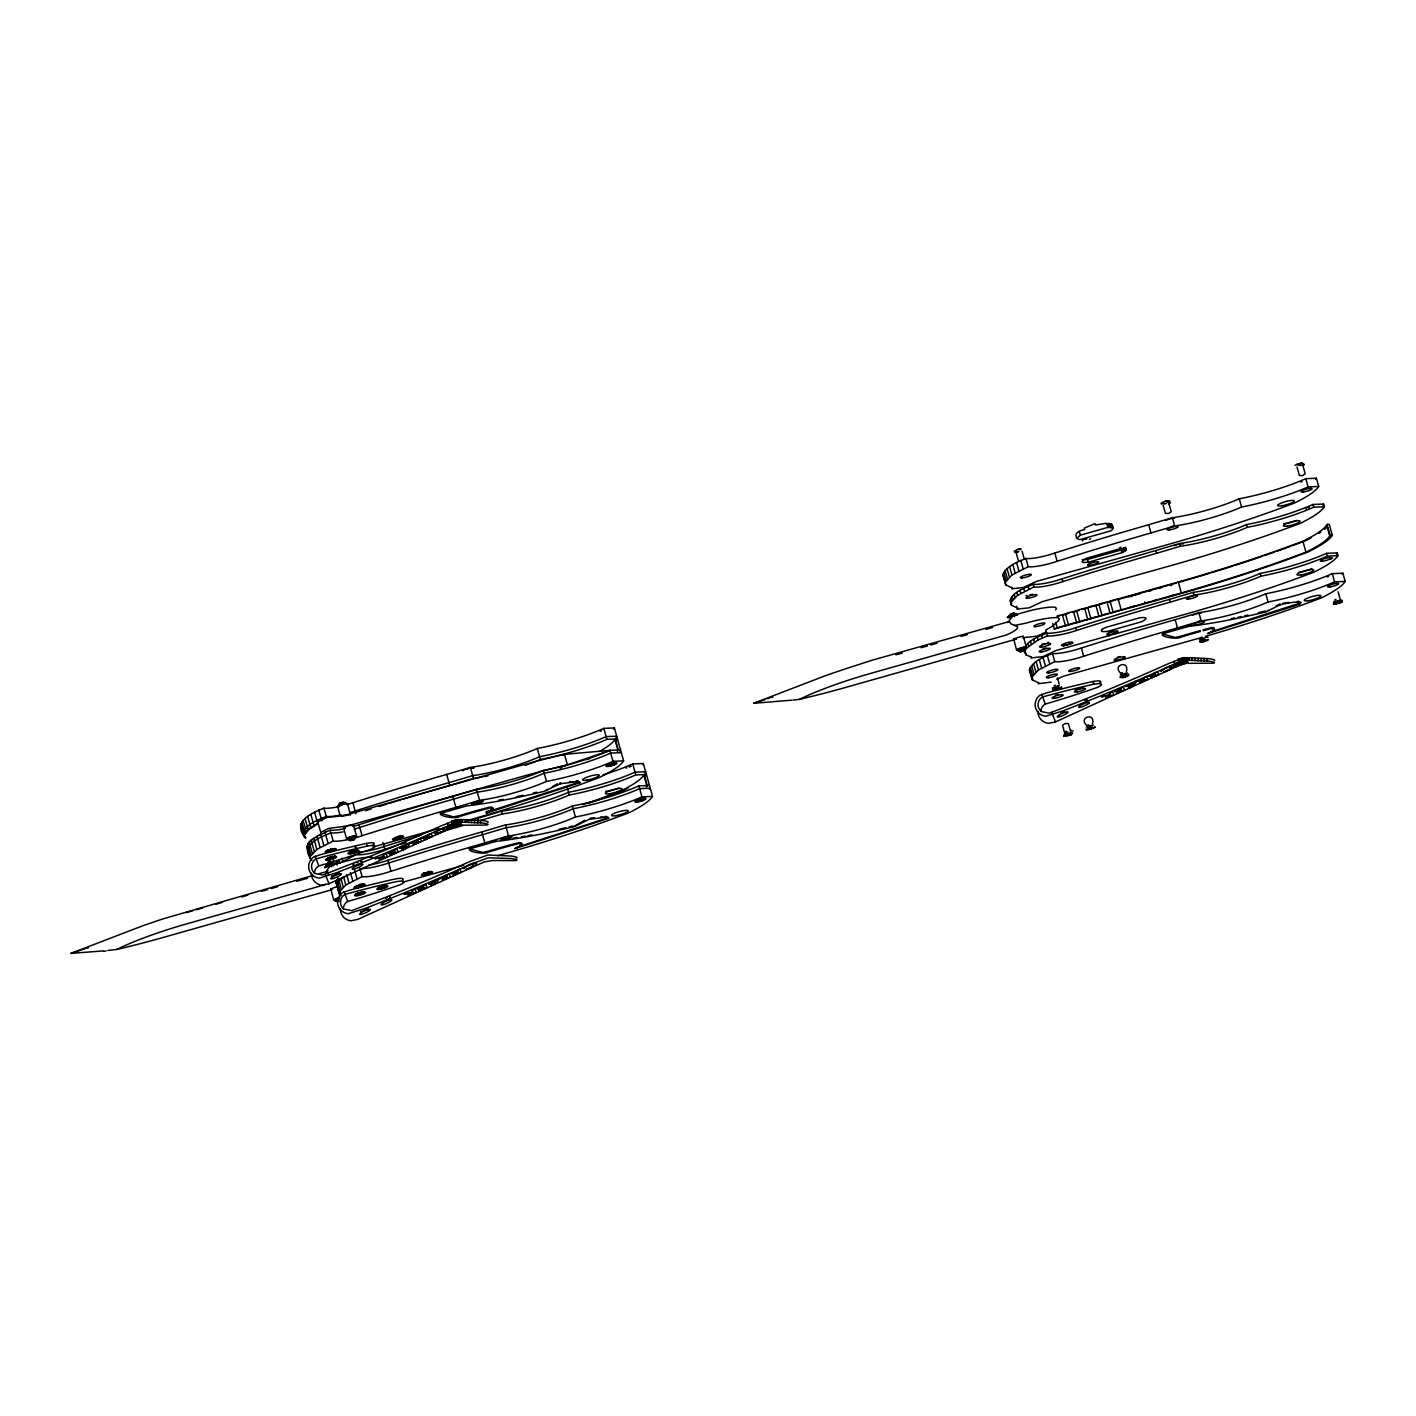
<?xml version="1.0" encoding="UTF-8"?>
<svg xmlns="http://www.w3.org/2000/svg" width="1416" height="1416" viewBox="0 0 1416 1416"><rect width="100%" height="100%" fill="white"/><g stroke="black" fill="none" stroke-linecap="round" stroke-linejoin="round"><path stroke-width="1.5" d="M341.15 814.873A24.214 4.513 -15.6 0 1 326.264 816.395C318.016 820.023 306.051 823.829 303.236 833.316L305.714 838.378C291.147 821.581 311.272 813.244 323.963 808.147A24.214 4.513 -15.6 0 0 338.849 806.642M303.998 836.06L301.024 823.67M311.839 860.326C306.015 853.706 304.67 842.042 314.264 838.148M310.122 858.025L307.166 845.618M338.477 887.655L340.778 895.885L335.999 882.504L338.176 877.867M339.061 893.585L336.088 881.177M1003.024 573.958L1005.767 584.861L1011.148 587.445A8.266 1.54 -15.6 0 1 1011.661 588.773L1023.556 587.463L1036.654 581.339L1167.917 544.54A321.361 59.897 -15.6 0 0 1274.506 510.45L1294.277 503.158A97.863 18.249 -15.6 0 0 1303.18 498.538L1305.764 497.051A97.863 18.249 -15.6 0 0 1318.703 486.485L1316.402 478.236L1305.8 478.661A66.216 12.337 -15.6 0 1 1239.283 498.768A57.914 10.797 -15.6 0 1 1172.395 517.707L1148.677 524.716A655.785 122.236 -15.6 0 0 1054.849 553.054A24.214 4.513 -15.6 0 1 1025.963 558.435C1017.697 562.063 1005.732 565.887 1002.917 575.374L1004.634 577.675M1011.431 605.163C1006.705 593.18 1025.29 588.189 1033.167 584.242A24.214 4.513 -15.6 0 0 1062.053 578.843A655.785 122.236 -15.6 0 1 1155.881 550.505L1179.581 543.514A57.914 10.797 -15.6 0 0 1246.487 524.575A66.216 12.337 -15.6 0 0 1313.004 504.45L1323.606 504.043L1324.367 506.786A97.863 18.249 -15.6 0 1 1311.428 517.371L1308.844 518.858A97.863 18.249 -15.6 0 1 1299.941 523.477L1280.17 530.77A321.361 59.897 -15.6 0 1 1173.581 564.86L1042.318 601.658L1029.237 607.783L1017.325 609.075A8.266 1.54 -15.6 0 0 1016.812 607.747L1011.431 605.163L1010.227 599.747M1023.768 650.033C1026.582 640.545 1038.547 636.722 1046.796 633.094A24.214 4.513 -15.6 0 0 1075.682 627.713A655.785 122.236 -15.6 0 1 1169.51 599.375L1193.228 592.366A57.914 10.797 -15.6 0 0 1260.134 573.427A66.216 12.337 -15.6 0 0 1326.633 553.302L1337.235 552.895L1337.996 555.638A97.863 18.249 -15.6 0 1 1325.075 566.223L1322.491 567.71A97.863 18.249 -15.6 0 1 1313.57 572.33L1293.799 579.622A321.361 59.897 -15.6 0 1 1187.227 613.712L1055.947 650.51L1043.043 656.582L1030.972 657.944A8.266 1.54 -15.6 0 0 1030.441 656.617L1026.246 655.077L1023.768 649.926L1024.299 651.271M1024.529 652.776L1023.857 648.616M1205.441 636.35A321.361 59.897 -15.6 0 0 1301.003 605.428L1320.774 598.136A97.863 18.249 -15.6 0 0 1329.695 593.516L1332.279 592.012A97.863 18.249 -15.6 0 0 1345.2 581.445L1342.899 573.215L1332.297 573.622A66.216 12.337 -15.6 0 1 1265.798 593.746A57.914 10.797 -15.6 0 1 1198.892 612.668L1175.174 619.677A655.785 122.236 -15.6 0 0 1081.364 648.015A24.214 4.513 -15.6 0 1 1052.46 653.413C1044.212 657.042 1032.246 660.847 1029.432 670.334L1032.866 678.83M1029.521 668.918L1032.264 679.822L1037.645 682.406A8.266 1.54 -15.6 0 1 1038.176 683.733L1051.132 682.105M372.868 845.122A12.956 2.407 -15.6 0 0 366.549 843.37L364.195 843.883A202.7 37.79 -15.6 0 0 320.14 854.786L313.467 857.105A11.93 11.717 -21.6 0 0 319.343 878.15L336.636 872.699A421.614 78.924 -24.2 0 0 442.305 828.431L454.147 823.209L462.165 822.094L462.43 819.669L482.095 820.537A5.646 0.938 6.3 0 1 487.936 822.413M462.165 822.094L465.28 822.271L465.545 819.829M465.28 822.271L468.377 822.413L468.643 819.988M468.377 822.413L471.44 822.554L471.723 820.112M471.44 822.554L474.484 822.678L474.749 820.236M474.484 822.678L477.493 822.785L477.758 820.342M477.493 822.785L480.484 822.873L480.75 820.448M1099.365 683.238A12.956 2.407 -15.6 0 0 1093.063 681.485L1090.709 681.999A202.7 37.79 -15.6 0 0 1046.636 692.902L1039.963 695.221A11.93 11.717 -21.6 0 0 1045.84 716.266L1063.133 710.814A421.614 78.924 -24.2 0 0 1168.802 666.547L1180.643 661.343L1188.679 660.21L1188.944 657.785L1208.591 658.652A5.646 0.938 6.3 0 1 1214.432 660.529M1188.679 660.21L1191.794 660.387L1192.06 657.944M1191.794 660.387L1194.874 660.529L1195.139 658.104M1194.874 660.529L1197.954 660.67L1198.219 658.245M1197.954 660.67L1200.98 660.794L1201.264 658.369M1200.98 660.794L1204.007 660.9L1204.273 658.475M1204.007 660.9L1206.981 660.989L1207.246 658.564M339.114 805.014L341.203 803.81M326.264 866.114L326.388 866.397A5.151 0.956 -15.6 0 1 331.751 864.804M346.619 838.909L343.557 827.935L348.124 825.634L353.469 825.103L356.549 836.077M333.734 900.187L330.742 888.929L337.769 886.31M350.46 814.837L347.469 803.58M353.469 825.103L352.301 826.148M1014.245 613.73L1010.192 614.332M1016.493 615.199L1012.157 615.411L1009.13 617.5M1016.6 650.033L1013.591 638.775L1023.166 636.05L1026.706 648.032L1024.618 651.36M480.484 822.873L481.829 822.962A5.646 0.938 6.3 0 1 487.511 824.13A5.646 0.938 6.3 0 1 486.13 825.068L459.404 825.227L458.218 822.236L458.961 819.616L460.43 825.068M1206.981 660.989L1208.326 661.077A5.646 0.938 6.3 0 1 1214.008 662.245A5.646 0.938 6.3 0 1 1212.627 663.184L1185.9 663.343L1184.732 660.352L1185.457 657.732L1186.927 663.184M328.742 874.433L325.963 871.796L330.176 865.583L340.513 862.663A34.179 6.372 -15.6 0 1 369.134 857.193L372.496 857.37M793.084 700.035L799.597 699.309A97.81 18.231 -15.6 0 1 823.652 688.919A116.112 21.647 -15.6 0 1 868.079 674.14L1005.944 635.094A29.01 5.398 -15.6 0 0 1016.812 626.332L1010.918 623.872L1009.112 620.792L1013.024 615.447L1023.379 612.509A34.179 6.372 -15.6 0 1 1052 607.039L1055.345 607.234L1056.389 608.384L1055.663 609.942M304.086 834.644L308.157 829.457L317.626 823.192L314.547 812.218M304.741 834.697L308.759 829.581L318.352 823.493L317.715 821.864L327.061 817.439L338.778 816.182A48.356 9.009 -15.6 0 0 348.672 814.253L518.044 766.304A197.231 36.763 -15.6 0 1 564.471 754.303L610.402 750.338L567.409 764.852A197.231 36.763 -15.6 0 0 520.982 776.853L351.611 824.785A48.356 9.009 -15.6 0 1 341.716 826.732L328.742 828.36L320.653 832.413L321.29 834.042L319.184 835.015M307.679 845.228L309.75 841.971M310.228 856.609L316.865 849.423L333.167 841.086A24.214 4.513 -15.6 0 0 350.832 838.945L352.637 838.467M339.15 892.168L345.805 884.982L362.107 876.646A24.214 4.513 -15.6 0 0 390.993 871.265A655.785 122.236 -15.6 0 1 484.821 842.927L508.521 835.918A57.914 10.797 -15.6 0 0 575.427 816.979A66.216 12.337 -15.6 0 0 641.944 796.854L652.528 796.447L643.342 763.507L632.74 763.932A66.216 12.337 -15.6 0 1 603.039 774.871M1005.325 582.188L1011.962 575.002L1028.264 566.683A24.214 4.513 -15.6 0 0 1057.15 561.285A655.785 122.236 -15.6 0 1 1150.978 532.947L1174.678 525.938A57.914 10.797 -15.6 0 0 1241.584 506.999A66.216 12.337 -15.6 0 0 1308.101 486.892L1318.703 486.485M1010.989 602.49L1017.626 595.322L1033.928 586.985A24.214 4.513 -15.6 0 0 1062.814 581.604A655.785 122.236 -15.6 0 1 1156.642 553.267L1180.36 546.257A57.914 10.797 -15.6 0 0 1247.266 527.318A66.216 12.337 -15.6 0 0 1313.765 507.194L1324.367 506.786M1031.822 677.149L1038.477 669.98L1054.761 661.644A24.214 4.513 -15.6 0 0 1083.665 656.245A655.785 122.236 -15.6 0 1 1177.475 627.908L1201.193 620.916A57.914 10.797 -15.6 0 0 1268.099 601.977A66.216 12.337 -15.6 0 0 1334.598 581.852L1345.2 581.445M459.262 822.13L460.572 819.581L462.43 819.669M1185.758 660.245L1187.068 657.697L1188.944 657.785M1106.958 523.938C1112.587 521.212 1115.737 530.292 1109.454 531.248L1081.93 539.036C1076.319 541.762 1073.151 532.682 1079.435 531.726M1171.315 585.799L1172.005 584.613M1126.304 550.045L1125.702 548.505L1120.286 548.647L1086.798 558.134A14.496 2.708 -15.6 0 0 1083.045 560.187L1082.019 561.727A14.496 2.708 -15.6 0 0 1088.391 562.17L1121.879 552.7L1126.304 550.045L1125.543 547.302L1121.118 549.957L1087.63 559.426A14.496 2.708 -15.6 0 1 1082.213 559.568M1052.23 688.034L1059.15 685.433M1341.855 600.065L1333.66 601.517M617.358 751.365L618.332 750.002L615.27 739.028L614.084 740.674A95.155 17.735 -15.6 0 1 602.313 749.825L599.906 751.223M646.298 786.924L647.271 785.561L644.192 774.587L643.023 776.234A95.155 17.735 -15.6 0 1 631.253 785.384L628.739 786.836A95.492 17.806 -15.6 0 1 620.031 791.349L601.198 798.305A318.901 59.437 -15.6 0 1 582.985 804.713M1327.058 524.433L1330.12 535.425L1328.951 537.071A95.155 17.735 -15.6 0 1 1317.181 546.24L1314.668 547.691A95.492 17.806 -15.6 0 1 1305.959 552.187L1287.126 559.143A318.901 59.437 -15.6 0 1 1181.333 592.968L1120.976 609.995A5.735 1.062 -15.6 0 0 1113.383 612.155L1109.825 613.163A5.735 1.062 -15.6 0 0 1102.232 615.305L1098.657 616.314A5.735 1.062 -15.6 0 0 1091.063 618.473L1087.506 619.482A5.735 1.062 -15.6 0 0 1079.895 621.624L1076.337 622.633A5.735 1.062 -15.6 0 0 1068.744 624.792L1065.186 625.784A5.735 1.062 -15.6 0 0 1057.575 627.943L1054.283 628.934L1181.563 593.393A321.361 59.897 -15.6 0 0 1288.135 559.32L1307.906 552.01A97.863 18.249 -15.6 0 0 1316.809 547.408L1319.411 545.903A97.863 18.249 -15.6 0 0 1332.332 535.337L1329.27 524.362L1327.058 524.433L1325.889 526.097A95.155 17.735 -15.6 0 1 1314.119 535.248L1311.605 536.699A95.492 17.806 -15.6 0 1 1302.897 541.213L1284.047 548.169A318.901 59.437 -15.6 0 1 1178.271 581.994L1117.914 599.021A5.735 1.062 -15.6 0 0 1110.321 601.163L1106.763 602.172A5.735 1.062 -15.6 0 0 1099.152 604.331L1095.595 605.34A5.735 1.062 -15.6 0 0 1088.001 607.482L1084.444 608.491A5.735 1.062 -15.6 0 0 1076.833 610.65L1073.275 611.659A5.735 1.062 -15.6 0 0 1065.682 613.801L1062.106 614.81A5.735 1.062 -15.6 0 0 1057.168 615.925M398.392 845.033A655.785 122.236 -15.6 0 0 384.869 849.299A24.214 4.513 -15.6 0 1 355.965 854.698L339.681 863.034L338.92 860.273L332.99 865.884L331.84 861.76M345.805 884.982L343.504 876.752L337.592 882.345L337.309 886.593M1111.383 526.062L1112.144 524.628M1026.706 648.032L1038.14 639.908L1047.557 635.837A24.214 4.513 -15.6 0 0 1076.461 630.456A655.785 122.236 -15.6 0 1 1170.271 602.119L1193.989 595.109A57.914 10.797 -15.6 0 0 1260.895 576.17A66.216 12.337 -15.6 0 0 1327.394 556.045L1337.996 555.638M345.946 803.474L342.831 803.332M351.31 839.033L348.92 840.148L351.009 838.945M325.627 867.194L332.264 864.946M339.504 898.859L335.787 900.541L337.574 900.576M1019.998 649.466L1018.635 650.404L1019.75 650.546M1021.856 649.979L1019.909 651.112L1024.423 650.546M1024.511 650.74L1020.033 651.909L1023.113 650.705M486.591 813.085L491.016 810.589A12.054 2.248 -15.6 0 0 489.989 807.97A128.697 23.984 -15.6 0 0 459.474 816.536C455.12 819.775 433.314 814.943 443.013 812.642L466.979 805.863A162.398 30.267 -15.6 0 0 543.992 791.367L560.24 783.756L576.595 781.703L579.799 782.712L486.591 813.085L486.361 812.218L579.569 782.039L577.675 780.924M326.264 851.14L327.786 849.919L326.53 852.113L326.264 851.14L334.813 848.556L333.556 850.75L326.53 852.113M326.583 858.751L326.848 859.724L335.397 857.14L335.132 856.167L330.087 856.928M335.397 857.14L329.592 859.654L329.326 858.68L335.132 856.167M352.407 850.609L348.902 852.432L357.452 849.848L357.717 850.821L349.168 853.405L357.717 850.821M393.542 838.608L393.807 839.564L402.356 836.98L402.091 836.024L396.303 838.538L396.569 839.493L402.356 836.98M355.186 886.699L355.469 887.673L364.018 885.089L363.735 884.115L357.947 886.628L358.213 887.602L364.018 885.089M364.337 892.7L361.31 891.797L364.337 892.7L355.788 895.284L355.505 894.31L359.027 892.487M355.788 895.284L361.576 892.77M473.192 803.12L474.714 801.899L473.457 804.076L473.192 803.12L481.741 800.536L480.484 802.713L473.457 804.076M355.505 894.31L364.054 891.726M378.107 888.965L386.656 886.381L378.107 888.965L377.842 887.991L381.346 886.168M377.842 887.991L386.391 885.407M422.481 874.168L424.004 872.946L422.747 875.123L422.481 874.168L431.03 871.583L429.774 873.76L422.747 875.123M502.131 838.679L503.654 837.458L502.397 839.635L502.131 838.679L510.68 836.095L509.424 838.272L502.397 839.635M607.021 765.26L607.287 766.233L615.836 763.649L615.571 762.675L610.526 763.436M615.836 763.649L610.048 766.162L609.765 765.189L615.571 762.675M635.961 800.819L637.466 799.597L636.226 801.792L635.961 800.819L644.492 798.235L643.253 800.429L636.226 801.792M1052.761 689.273L1053.026 690.229L1061.575 687.645L1061.31 686.689M1053.026 690.229L1061.575 687.645M1120.322 677.68L1128.853 675.096L1127.348 676.317L1123.065 677.609L1120.038 676.724L1128.587 674.14M1063.805 735.293L1065.328 734.072L1064.071 736.267L1063.805 735.293L1072.355 732.709L1071.098 734.904L1064.071 736.267M1086.125 728.975L1086.391 729.948L1094.94 727.364L1094.674 726.39M1199.954 642.191L1208.503 639.607L1202.715 642.121L1199.688 641.236L1206.715 639.873L1206.998 640.829M1086.391 729.948L1094.94 727.364M1333.518 603.375L1342.067 600.791L1342.333 601.765L1333.784 604.349L1333.518 603.375L1337.023 601.552M1333.784 604.349L1342.333 601.765M317.379 836.077L311.219 840.431L314.299 851.405M390.32 898.151L389.471 898.771A5.912 1.115 -24.2 0 1 388.356 899.443M1080.249 705.646L1079.399 706.265A5.753 1.08 -24.2 0 0 1080.213 707.345L1081.311 707.062A5.912 1.115 -24.2 0 0 1087.807 704.071L1088.656 703.469M1199.352 639.713L1206.096 637.395M579.392 782.181L579.622 783.066L579.551 781.844M1078.036 610.845L1079.576 610.101M1063.682 645.714L1072.992 643.076M1082.709 540.027L1082.337 541.036M1090.709 538.7L1089.364 539.443M469.457 848.308L471.298 847.458M1014.476 552.134L1016.44 549.815L1020.777 548.665L1021.042 549.638L1018.617 549.249M1161.297 504.149L1163.279 501.848L1167.598 500.698L1169.952 501.866L1165.439 501.264M1167.439 502.238L1169.687 500.892M1294.95 465.28L1301.534 462.784L1303.888 463.952M344.973 828.59A24.214 4.513 -15.6 0 1 330.105 830.112L316.972 836.36L320.034 847.334M343.504 802.199L339.557 802.872L341.84 802.837M349.416 838.608L348.849 839.387L350.478 839.316M354.248 838.13C356.46 835.511 343.168 840.272 350.088 839.582M327.415 864.68L326.512 865.884M1014.405 614.137L1015.148 613.482L1011.732 613.801M1014.653 615.022L1015.396 614.349L1014.298 614.225M1119.49 547.921L1121.1 547.213M402.587 880.097A12.956 2.407 -15.6 0 0 395.489 878.929L393.135 879.442A202.7 37.79 -15.6 0 0 349.062 890.345L342.406 892.664A11.93 11.717 -21.6 0 0 348.283 913.709L365.558 908.258A421.614 78.924 -24.2 0 0 471.245 863.99L488.272 857.83L510.769 858.521A5.646 0.938 6.3 0 1 516.451 859.689A5.646 0.938 6.3 0 1 515.07 860.627L492.927 860.521L484.219 861.901L357.983 919.32L351.079 920.789A11.93 11.717 -21.6 0 1 340.389 908.86M311.449 873.3A11.93 11.717 -21.6 0 0 322.14 885.23L329.043 883.761L451.421 827.829L459.404 825.227M1037.946 711.416A11.93 11.717 -21.6 0 0 1048.637 723.346L1055.54 721.894L1177.917 665.945L1185.9 663.343M314.352 873.23A9.098 8.938 -21.6 0 1 318.334 866.15L318.759 865.937A202.7 37.79 -15.6 0 0 371.204 849.175A12.956 2.407 -15.6 0 0 367.328 846.113L364.974 846.626A202.7 37.79 -15.6 0 0 315.963 858.875L315.538 859.07A9.098 8.938 -21.6 0 0 314.901 873.477L322.883 875.088L335.468 870.132A421.614 78.924 -24.2 0 0 441.137 825.864L457.067 819.669L460.572 819.581L461.457 824.891M1040.848 711.345A9.098 8.938 -21.6 0 1 1044.831 704.265L1045.274 704.071A202.7 37.79 -15.6 0 0 1097.701 687.291A12.956 2.407 -15.6 0 0 1093.825 684.229L1091.47 684.742A202.7 37.79 -15.6 0 0 1042.459 696.991L1042.034 697.185A9.098 8.938 -21.6 0 0 1041.397 711.593L1049.398 713.204L1061.965 708.248A421.614 78.924 -24.2 0 0 1167.651 663.98L1183.564 657.785L1187.068 657.697L1187.953 663.007M552.364 786.57L557.426 783.809L557.674 784.694M574.56 826.501L589.18 819.315L605.535 817.262L608.738 818.271L514.805 848.644L519.955 846.149A12.054 2.248 -15.6 0 0 518.929 843.529A128.697 23.984 -15.6 0 0 488.396 852.096C484.042 855.335 462.253 850.503 471.935 848.202L495.919 841.423A162.398 30.267 -15.6 0 0 572.931 826.926L584.666 820.289M1275.657 606.207L1280.135 603.871L1280.383 604.756L1265.585 611.907A162.398 30.267 -15.6 0 1 1188.573 626.421L1164.607 633.2C1154.819 635.554 1176.731 640.315 1181.068 637.094A128.697 23.984 -15.6 0 1 1200.449 631.483M1134.393 606.066L1129.49 607.499M1067.133 613.836L1069.54 612.898M1100.975 604.172L1081.293 609.588M1113.1 528.062L1107.914 527.354L1080.39 535.16L1076.762 538.346M1120.198 674.866L1127.348 672.795M1086.267 727.116L1087.984 726.337M328.919 866.981L331.025 865.937M1011.785 616.845L1013.874 615.801A29.01 5.398 -15.6 0 1 1014.635 616.774M1056.743 679.291L1063.15 676.299L1194.431 639.519A321.361 59.897 -15.6 0 0 1201.777 637.412M383.966 856.397L380.78 858.645L384.409 857.547L382.886 855.211L386.179 853.742L387.294 856.574L385.665 857.317L379.046 859.831L380.886 857.636L375.01 858.751L383.913 856.273M1157.368 599.517L1154.394 600.685M1110.463 694.513L1107.188 696.672L1110.905 695.663L1109.383 693.344L1112.675 691.858L1113.79 694.69L1112.162 695.433L1105.542 697.946L1107.383 695.752L1101.506 696.867L1110.409 694.389M1144.659 679.184L1141.491 681.432L1145.119 680.317L1143.579 677.999L1146.872 676.512L1148.004 679.361L1139.738 682.601L1141.579 680.423L1135.72 681.521L1144.606 679.06M406.162 846.662L403.33 848.52L406.551 847.618L405.649 845.334L402.126 847.565L406.091 846.449M1015.431 552.559L1018.352 551.408M1168.908 504.025L1170.448 502.751M435.101 882.221L432.252 884.08L433.154 884.062L435.473 883.177L434.57 880.894L431.066 882.982L435.013 882.009M1172.66 595.251L1170.058 596.26M1132.676 684.778L1129.826 686.636L1133.048 685.733L1132.145 683.45L1128.623 685.68L1132.588 684.565M516.221 858.096A5.77 0.956 6.2 0 0 516.132 857.069A5.77 0.956 6.2 0 0 510.556 856.043L487.83 855.034L470.077 861.424A421.614 78.924 -24.2 0 1 364.408 905.691L351.823 910.647L343.84 909.037A9.098 8.938 -21.6 0 1 344.477 894.629L344.902 894.434A202.7 37.79 -15.6 0 1 393.896 882.186L396.25 881.672A12.956 2.407 -15.6 0 1 400.126 884.735A202.7 37.79 -15.6 0 1 347.699 901.496L347.274 901.709A9.098 8.938 -21.6 0 0 343.274 908.789M485.989 811.917L489.175 810.448M372.992 847.034L438.96 828.537M1112.126 601.021L1115.348 599.977M343.309 803.261L345.185 802.341L340.548 803.987M341.787 816.342L350.531 814.572M337.893 900.487L337.716 901.266M1014.546 615.305L1016.299 614.101L1009.626 616.314M546.257 790.748L547.302 789.314L547.55 790.199M1267.904 610.314L1269.143 610.739M516.291 848.45L516.061 847.582L608.314 817.74M1210.786 631.908L1300.985 602.738M1202.98 629.855A128.697 23.984 -15.6 0 1 1211.335 627.66L1211.583 628.527A12.054 2.248 -15.6 0 1 1212.609 631.129L1207.476 633.642L1300.03 604.119C1302.419 599.658 1283.515 603.959 1280.383 604.756M400.639 836.024L398.569 836.803M362.301 884.115L360.213 884.894M361.646 892.115L362.62 891.726M509.229 836.095L507.158 836.874M428.623 871.973L429.579 871.583M642.085 798.624L643.059 798.235M1069.947 733.116L1070.903 732.709M441.969 812.041L440.447 814.129M1163.209 632.74L1164.607 633.2M1083.523 539.638L1085.647 538.859M103.12 950.915L70.8 953.41L141.901 926.099A234.897 43.79 -15.6 0 1 162.504 919.037L312.848 875.495M586.879 759.684L590.242 758.339M791.721 700.194L753.666 703.274L824.749 675.945A234.897 43.79 -15.6 0 1 845.37 668.901L871.796 660.316L1008.829 621.659M1101.4 603.977L1105.206 602.968M1017.467 552.063L1018.9 551.567M612.19 794.836L621.978 791.172A97.863 18.249 -15.6 0 0 628.12 788.075M349.522 838.325L355.894 837.21L353.628 838.414A24.214 4.513 -15.6 0 0 362.054 835.705A655.785 122.236 -15.6 0 1 455.881 807.368L479.599 800.359A57.914 10.797 -15.6 0 0 546.487 781.42A66.216 12.337 -15.6 0 0 613.004 761.295L623.606 760.888L614.402 727.948L603.8 728.373A66.216 12.337 -15.6 0 1 537.301 748.48A57.914 10.797 -15.6 0 1 470.395 767.419L446.677 774.428A655.785 122.236 -15.6 0 0 352.867 802.766A24.214 4.513 -15.6 0 1 347.309 804.5M352.956 837.9C360.195 835.157 347.84 836.183 347.752 838.803M351.504 840.024L354.584 839.493L350.053 840.768L355.239 838.343L352.088 838.945M327.344 864.468L330.76 862.875M1011.236 614.155L1009.378 615.429M1012.511 613.712L1013.998 612.845L1010.281 614.243M338.141 901.373L339.256 901.001M1020.741 649.201L1017.732 650.67L1020.44 650.44M331.875 848.786L330.424 849.281M1290.702 546.275L1285.073 548.328A321.361 59.897 -15.6 0 1 1276.966 551.231M1292.153 545.762L1304.844 541.036A97.863 18.249 -15.6 0 0 1310.968 537.938M607.836 796.429L610.739 795.367M1054.141 685.592L1055.203 685.202M1201.069 637.554L1202.149 637.182M1121.419 673.043L1122.499 672.671M1334.899 599.694L1335.961 599.322M1065.186 731.612L1066.248 731.24M1087.506 725.293L1088.568 724.921M332.388 848.963L330.105 849.688M478.219 801.314L479.334 800.925M355.027 850.255L352.743 850.963M1146.022 603.057L1147.916 602.402M382.869 886.186L383.966 885.814M1126.18 674.529L1123.897 675.255M1338.545 601.57L1339.66 601.198M1065.664 732.656L1067.947 731.93M1057.256 616.42L1060.071 615.677M402.852 882.203L463.651 865.3M767.596 698.796L769.49 698.159M771.331 697.557L772.853 697.044M86.624 948.313L88.482 947.693M1164.058 503.795L1165.191 503.423M761.985 700.619L753.666 703.274M763.401 700.159L764.923 699.663M82.057 949.8L70.8 953.41M83.491 949.34L84.748 948.932M329.185 861.671L327.733 862.079M440.199 813.244L453.598 816.873L459.226 815.669A128.697 23.984 -15.6 0 1 489.741 807.102A12.054 2.248 -15.6 0 1 491.989 808.925M469.139 848.803L482.537 852.432L488.148 851.228A128.697 23.984 -15.6 0 1 518.681 842.662A12.054 2.248 -15.6 0 1 519.707 845.264L519.955 846.149M1163.722 634.315L1175.192 637.412L1180.82 636.209A128.697 23.984 -15.6 0 1 1200.202 630.598M1164.979 503.83L1166.501 503.388M1085.435 539.248L1086.957 538.823M340.955 802.925L343.38 802.306M342.017 803.562L338.92 805.474M352.159 839.104L353.186 838.768M328.016 864.981L330.123 864.397M1020.44 649.112L1021.538 648.935M329.131 864.822L325.326 866.539L326.742 866.716M338.619 898.912L334.884 900.806L338.212 900.647M338.424 900.293L336.034 901.426L337.822 901.461M1124.959 674.618L1123.437 675.043M476.696 801.297L482.006 801.491M474.98 802.854L479.263 801.562M328.052 850.892L335.079 849.529M397.046 836.785L399.33 836.095L399.613 837.051M503.919 838.414L510.946 837.051M358.708 884.876L360.991 884.186L361.257 885.159M637.749 800.553L644.776 799.208M424.269 873.902L431.296 872.539M1203.211 639.413L1201.21 640.014L1201.476 640.97M1056.265 687.45L1054.283 688.052L1054.548 689.008M1121.561 675.503L1123.561 674.901M1067.31 733.47L1072.62 733.683M1089.63 727.151L1087.647 727.753L1087.913 728.727M1065.593 735.046L1069.859 733.754M402.551 799.297A655.785 122.236 -15.6 0 1 449.757 785.402L473.457 778.393A57.914 10.797 -15.6 0 0 482.307 776.959M353.451 826.466A24.214 4.513 -15.6 0 0 358.991 824.714A655.785 122.236 -15.6 0 1 452.819 796.376L476.519 789.385A57.914 10.797 -15.6 0 0 543.425 770.446A66.216 12.337 -15.6 0 0 609.942 750.321L620.544 749.914A97.863 18.249 -15.6 0 1 619.712 751.064M470.024 820.501A655.785 122.236 -15.6 0 1 477.918 818.218L501.636 811.209A57.914 10.797 -15.6 0 0 568.542 792.27A66.216 12.337 -15.6 0 0 635.041 772.163L645.643 771.755A97.863 18.249 -15.6 0 1 644.829 772.906M480.661 820.377L502.397 813.952A57.914 10.797 -15.6 0 0 569.303 795.013A66.216 12.337 -15.6 0 0 635.802 774.906L646.404 774.499A97.863 18.249 -15.6 0 1 645.59 775.649M368.638 865.141A24.214 4.513 -15.6 0 0 387.931 860.273A655.785 122.236 -15.6 0 1 481.741 831.935L505.459 824.944A57.914 10.797 -15.6 0 0 572.365 806.005A66.216 12.337 -15.6 0 0 638.864 785.88L649.466 785.473M1204.715 639.43L1202.379 640.05M1057.787 687.45L1055.433 688.07M1089.099 725.948L1093.435 725.045M1089.966 727.505L1091.152 727.169M895.939 654.865L902.24 653.077M921.126 647.731L927.427 645.944M930.719 645.023L937.109 643.218M961.022 636.439L967.323 634.651M985.996 629.377L992.51 627.536M1063.168 615.057L1066.885 614.013M1072.461 612.438L1076.178 611.376M1107.808 602.437L1111.525 601.375M1117.1 599.8L1176.377 583.02M1134.428 595.251L1139.968 593.693M1147.969 591.428L1149.845 590.897M1150.482 590.72L1151.438 590.454M1158.483 588.454L1162.164 587.41M444.766 811.209L450.748 809.51M454.748 808.377L460.749 806.678M466.484 820.749L472.82 818.961A321.361 59.897 -15.6 0 0 579.41 784.871L599.18 777.579A97.863 18.249 -15.6 0 0 608.084 772.959L610.668 771.472A97.863 18.249 -15.6 0 0 623.606 760.888M1168.359 631.182L1174.342 629.5M1178.342 628.368L1188.343 625.536A162.398 30.267 -15.6 0 0 1192.095 625.075M186.204 912.612L192.594 910.807M196.275 909.762L202.577 907.975M215.975 904.187L222.347 902.381M241.481 896.965L247.871 895.16M261.358 891.337L267.659 889.549M271.252 888.54L277.625 886.735M296.758 881.318L307.555 878.256M479.688 845.069L485.688 843.37M489.67 842.237L495.671 840.538L495.919 841.423M332.548 889.514L163.159 937.463A197.231 36.763 -15.6 0 1 116.732 949.463L107.74 950.437M497.529 855.724L501.76 854.521A321.361 59.897 -15.6 0 0 608.331 820.43L628.12 813.138A97.863 18.249 -15.6 0 0 637.023 808.518L639.607 807.031A97.863 18.249 -15.6 0 0 652.528 796.447M319.149 873.707L325.963 871.796M1299.109 465.51L1300.295 465.191M1299.64 464.324L1297.481 464.89L1297.198 463.935M466.183 769.118L468.36 768.552M631.217 766.198L629.058 766.764A5.806 1.08 -15.6 0 1 630.439 766.357M341.946 803.385L343.008 803.12M1021.467 648.776L1022.529 648.51M1021.06 650.51L1022.122 650.227M1022.299 650.953L1018.883 651.289L1024.653 649.325M351.664 839.812L354.336 838.608L353.044 838.573M360.248 864.557L361.346 864.256A5.753 1.08 -24.2 0 1 362.16 865.335L361.292 865.955A5.912 1.115 -24.2 0 1 354.814 868.928L353.717 869.229A5.753 1.08 -24.2 0 1 352.903 868.15L353.752 867.53A5.912 1.115 -24.2 0 1 360.23 864.503M352.938 866.486L354.053 866.185A5.912 1.115 -24.2 0 0 355.345 865.76M331.539 876.079L332.636 875.778M1087.081 699.628L1085.983 699.929A5.912 1.115 -24.2 0 0 1084.674 700.318M339.433 897.762L334.636 899.921L336.052 900.098M360.478 911.638L361.576 911.338M367.771 909.709L368.868 909.408A5.753 1.08 -24.2 0 1 369.682 910.488L368.833 911.107A5.912 1.115 -24.2 0 1 362.337 914.081L361.239 914.382A5.753 1.08 -24.2 0 1 360.425 913.302L361.275 912.683A5.912 1.115 -24.2 0 1 367.753 909.656M1056.92 687.397L1055.433 687.734M610.862 763.79L608.615 764.268M330.424 857.282L328.176 857.76M639.802 799.35L637.554 799.828M359.363 892.841L357.115 893.319M1300.419 465.475L1302.331 465.209M1013.98 614.048L1008.404 616.562A5.151 0.956 -15.6 0 0 1009.254 617.748M1022.37 648.723L1024.441 648.174M1020.051 650.705L1023.91 649.625M352.478 838.697L354.124 838.219M329.946 864.61L332.017 864.061M1057.363 686.105L1058.726 685.875M1128.658 596.72L1132.464 596.295M1065.398 734.302L1066.478 734.107M503.724 837.67L504.804 837.476M424.18 873.3A5.806 1.08 -15.6 0 1 432.535 872.044A5.806 1.08 -15.6 0 1 424.092 875.265A5.806 1.08 -15.6 0 1 424.18 873.3L425.154 872.964M1015.803 639.2L1013.537 639.058M1024.193 647.289L1017.502 649.785L1018.918 649.962M1023.148 648.563L1024.405 648.44M340.814 803.031L338.866 804.146L340.672 804.182M343.628 803.173L345.433 803.226L339.167 806.359M330.601 863.778L325.981 865.406L327.769 865.459M1282.949 603.181L1289.073 602.437M569.498 781.632L575.87 781.756M594.366 817.687L590.295 818.183L590.543 819.067M600.472 816.943L608.491 817.404M103.74 951.251L106.058 951.021M1301.145 602.384L1297.215 601.428L1297.658 602.296M576.241 781.721L575.993 780.853L576.064 781.738M344.867 828.165L343.557 827.935M331.964 889.425L330.671 889.195M1330.12 535.425L1332.332 535.337M525.141 765.437A57.914 10.797 -15.6 0 0 540.363 759.454A66.216 12.337 -15.6 0 0 606.88 739.347L617.465 738.94A97.863 18.249 -15.6 0 1 616.65 740.09M621.305 752.657L610.703 753.064A66.216 12.337 -15.6 0 1 544.204 773.189A57.914 10.797 -15.6 0 1 477.298 792.128L453.58 799.12A655.785 122.236 -15.6 0 0 359.752 827.457A24.214 4.513 -15.6 0 1 354.212 829.21M607.287 766.233L610.048 766.162M644.492 798.235L641.749 798.305L642.014 799.279M393.807 839.564L396.569 839.493M326.848 859.724L329.592 859.654M431.03 871.583L428.269 871.654L428.535 872.61M355.469 887.673L358.213 887.602M1070.779 730.249L1073.186 731.063M1206.998 637.306L1208.113 637.43M1303.375 464.678L1304.384 464.837M606.154 817.262L605.924 816.377M577.356 781.703L576.985 780.818M1161.032 503.193L1163.102 503.388M1014.192 551.16L1016.281 551.373M470.519 767.968L472.608 768.18M1299.091 602.26L1298.72 601.375M1008.882 616.615L1008.404 616.562A5.151 0.956 -15.6 0 1 1015.007 614.597A5.151 0.956 -15.6 0 1 1016.971 615.358M577.604 781.721L577.25 780.835M1014.21 625.536L1026.317 623.058A34.179 6.372 -15.6 0 1 1054.938 617.588L1058.283 617.765L1059.327 618.934L1058.602 620.474L1052.743 626.014L1045.716 630.138L1046.353 631.748L1037.008 636.191L1025.29 637.448A48.356 9.009 -15.6 0 0 1022.901 637.855M606.65 817.298L606.172 816.395M1011.838 603.481L1010.121 601.18M300.935 825.086L302.652 827.386M309.555 852.096L307.838 849.795C310.653 840.29 322.618 836.484 330.866 832.856A24.214 4.513 -15.6 0 0 343.044 831.882M335.999 882.611L337.716 884.911M1183.564 657.785L1184.732 660.352M1182.537 657.98L1184.873 663.538M1181.51 658.175L1183.847 663.75M1180.484 658.458L1182.856 664.069M1179.493 658.759L1181.864 664.405M1178.448 659.095L1180.838 664.759M1178.2 659.201L1180.59 664.865M1173.669 661.254L1176.041 666.918M1051.592 712.248L1055.54 721.894M457.067 819.669L458.218 822.236M456.04 819.846L458.377 825.422M454.996 820.059L457.35 825.634M453.987 820.324L456.359 825.953M452.978 820.643L455.35 826.289M451.952 820.979L454.324 826.643M451.704 821.085L454.076 826.749M447.173 823.139L449.545 828.803M325.078 874.132L329.043 883.761M307.06 847.051L310.67 859.264M1338.085 591.729L1340.456 600.136M1178.643 662.033L1179.864 665.113M1177.669 662.423L1178.891 665.502M1176.696 662.847L1177.917 665.945M1175.758 663.325L1176.979 666.423M1045.274 704.071L1041.698 694.247M452.147 823.917L453.368 826.997M451.173 824.307L452.394 827.386M450.2 824.731L451.421 827.829M449.244 825.209L450.483 828.289M347.699 901.496L344.141 891.691M318.759 865.937L315.202 856.131M1326.686 524.947L1329.748 535.938M1302.844 465.351L1305.163 473.776L1302.614 475.581L1299.357 475.44L1296.985 467.032M1340.545 602.012L1340.81 602.986M1301.534 462.784L1301.8 463.758M1305.8 478.661L1308.101 486.892M1313.004 504.45L1313.765 507.194M1326.633 553.302L1327.394 556.045M1332.297 573.622L1334.598 581.852M1339.306 600.862L1339.589 601.835M1338.562 602.614L1338.828 603.588L1338.403 602.667M1336.279 603.305L1336.545 604.278M1335.04 602.154L1335.306 603.128M1302.897 541.213L1305.959 552.187M1298.95 601.393L1299.516 602.366M1239.283 498.768L1241.584 506.999M1246.487 524.575L1247.266 527.318M1260.134 573.427L1260.895 576.17M1265.798 593.746L1268.099 601.977M1265.585 611.907L1265.355 611.039A162.398 30.267 -15.6 0 1 1258.417 612.703M1168.908 503.264L1171.244 511.689L1168.696 513.495L1165.421 513.353L1163.049 504.946M1172.395 517.707L1174.678 525.938M1179.581 543.514L1180.36 546.257M1193.228 592.366L1193.989 595.109M1198.892 612.668L1201.193 620.916M1167.598 500.698L1167.881 501.653M1204.733 640.475L1204.857 641.483M1202.449 641.165L1202.715 642.121M1178.271 581.994L1181.333 592.968M1148.677 524.716L1150.978 532.947M1155.881 550.505L1156.642 553.267M1169.51 599.375L1170.271 602.119M1175.174 619.677L1177.475 627.908M1124.87 547.904L1125.632 550.647M1123.897 548.541L1124.658 551.284M1122.622 549.231L1123.401 551.975M1121.118 549.957L1121.879 552.7M1111.861 524.292L1113.118 528.469M1111.312 524.026L1112.268 527.46M1111.011 523.973L1111.967 527.407M1110.516 523.867L1111.472 527.301M1109.507 523.796L1110.463 527.23M1108.268 523.814L1109.241 527.248M1107.914 527.354L1106.763 523.247L1095.382 524.982L1094.993 523.619L1084.373 528.097L1084.745 529.478L1079.24 531.035L1080.39 535.16M1118.18 599.003L1121.242 609.977M1110.091 601.287L1113.153 612.261M1107.029 602.154L1110.091 613.146M1126.41 671.432C1129.525 659.909 1111.879 664.794 1120.534 673.078M1127.065 675.361L1127.348 676.317M1114.675 634.244C1115.843 629.2 1105.489 632.102 1109.1 635.819M1125.083 675.963L1125.348 676.919L1124.941 675.998M1122.8 676.653L1123.065 677.609M1087.63 559.426L1088.391 562.17M1098.94 604.455L1102.002 615.429M1095.86 605.322L1098.922 616.296M1087.771 607.606L1090.833 618.58M1084.709 608.473L1087.771 619.447M1076.62 610.774L1079.682 621.748M1073.54 611.641L1076.602 622.615M1093.063 681.485L1093.825 684.229M1054.849 553.054L1057.15 561.285M1062.053 578.843L1062.814 581.604M1075.682 627.713L1076.461 630.456M1081.364 648.015L1083.665 656.245M1065.452 613.925L1068.514 624.899M1062.372 614.792L1065.452 625.766M1092.497 723.682C1095.648 712.142 1077.93 717.115 1086.603 725.328M1093.418 728.585L1093.152 727.612L1088.886 728.904L1089.152 729.877M1091.913 726.461L1092.196 727.435M1091.17 728.213L1091.293 729.222M1055.823 622.58L1057.363 628.067M1052.743 623.447L1054.46 629.377M1025.963 558.435L1028.264 566.683M1033.167 584.242L1033.928 586.985M1046.796 633.094L1047.557 635.837M1052.46 653.413L1054.761 661.644M1022.087 551.249L1024.388 559.462M1057.416 677.822L1059.133 683.981M1060.053 688.866L1059.787 687.91L1055.522 689.203L1055.787 690.158M1058.548 686.76L1058.832 687.716M1070.744 732.054L1068.372 723.647L1065.168 723.47L1062.531 725.275L1064.867 733.7M1070.832 733.93L1071.098 734.904M1057.805 688.512L1058.071 689.468L1057.646 688.548M1020.777 560.258L1023.078 568.489M1027.981 586.065L1028.742 588.808M1041.61 634.917L1042.388 637.66M1047.291 655.219L1049.592 663.467M1068.85 734.532L1069.115 735.506M1068.691 734.585L1068.956 735.541M1016.21 552.93L1018.511 561.125M1066.549 735.223L1066.832 736.196M1016.546 562.506L1018.847 570.736M1023.75 588.313L1024.511 591.056M1037.379 637.165L1038.14 639.908M1043.043 657.466L1045.344 665.697M1012.829 564.683L1015.13 572.914M1020.033 590.49L1020.794 593.233M1033.662 639.342L1034.423 642.085M1039.326 659.644L1041.627 667.892M1009.661 566.772L1011.962 575.002M1016.865 592.578L1017.626 595.322M1030.512 641.43L1031.273 644.174M1036.176 661.75L1038.477 669.98M1007.095 568.772L1009.378 577.002M1014.281 594.561L1015.06 597.304M1027.928 643.413L1028.689 646.174M1033.591 663.732L1035.892 671.963M1016.564 606.331L1017.325 609.075M1005.112 570.63L1007.413 578.879M1012.316 596.437L1013.077 599.18M1031.609 665.609L1033.91 673.839M1003.749 572.365L1006.05 580.595M1010.953 598.172L1011.714 600.915M1024.582 647.024L1025.343 649.767M1030.246 667.343L1032.547 675.574M1025.485 652.334L1026.246 655.077M1002.935 575.268L1005.767 584.861M1029.432 670.228L1032.264 679.822M643.837 775.101L646.9 786.075M642.988 799.456L643.253 800.429M632.74 763.932L635.802 774.906M638.864 785.88L641.944 796.854M640.988 800.058L641.112 801.067M638.705 800.748L638.97 801.721M614.898 739.541L617.96 750.515M614.048 763.897L614.314 764.87M603.8 728.373L606.88 739.347M609.942 750.321L613.004 761.295M612.809 762.746L613.075 763.72M612.048 764.498L612.172 765.507M608.544 764.038L608.809 764.994M606.508 816.448L606.845 817.368M577.569 780.889L577.905 781.809M567.391 788.163L569.303 795.013M572.365 806.005L575.427 816.979M561.603 783.508L559.993 782.871L560.24 783.756M572.931 826.926L572.683 826.041A162.398 30.267 -15.6 0 1 569.214 826.891M537.301 748.48L540.363 759.454M543.425 770.446L546.487 781.42M509.158 837.316L509.424 838.272M501.636 811.209L502.397 813.952M505.459 824.944L508.521 835.918M507.919 836.166L508.185 837.121M504.875 838.608L505.158 839.564M491.016 810.589L490.768 809.704A12.054 2.248 -15.6 0 0 491.44 809.297M480.219 801.757L480.484 802.713M470.395 767.419L473.457 778.393M476.519 789.385L479.599 800.359M478.236 802.359L478.502 803.315M478.077 802.394L478.36 803.368M475.953 803.049L476.219 804.005M477.918 818.218L478.679 820.961M481.741 831.935L484.821 842.927M446.677 774.428L449.757 785.402M452.819 796.376L455.881 807.368M429.508 872.805L429.774 873.76M427.508 873.406L427.632 874.415M425.225 874.097L425.508 875.053M400.569 837.245L400.834 838.201M398.586 837.847L398.71 838.856M395.064 837.387L395.329 838.343M382.957 842.432L384.869 849.299M387.931 860.273L390.993 871.265M384.869 886.628L385.134 887.602M383.63 885.478L383.895 886.451M383.134 888.204L382.869 887.23L382.993 888.239M380.585 887.92L380.851 888.894M379.346 886.77L379.63 887.744M366.549 843.37L367.328 846.113M352.867 802.766L355.929 813.74M358.991 824.714L362.054 835.705M355.929 851.069L356.195 852.043M354.69 849.919L354.956 850.892M359.806 868.415L362.107 876.646M353.929 851.671L354.212 852.644M353.788 851.724L354.053 852.68M362.231 885.336L362.496 886.31M351.646 852.361L351.929 853.335M362.549 892.947L362.815 893.921M350.425 851.211L350.69 852.184M360.23 885.938L360.354 886.947M337.557 806.412L340.106 815.563M354.62 870.238L356.921 878.469M360.549 893.549L360.673 894.558M356.708 885.478L356.991 886.451M358.266 894.239L358.531 895.213M357.027 893.089L357.31 894.045M350.389 872.486L352.69 880.717M342.07 858.185L342.831 860.928M346.672 874.663L348.973 882.894M323.963 808.147L326.264 816.395M330.105 830.112L333.167 841.086M333.291 849.777L333.556 850.75M336.335 862.273L337.096 865.017M340.937 878.734L343.221 886.965M332.052 848.626L332.317 849.6M333.61 857.388L333.875 858.361M331.291 850.379L331.415 851.388M332.371 856.237L332.636 857.211M333.202 860.025L334.353 864.149M338.955 880.61L341.256 888.841M318.795 809.97L321.857 820.944M324.919 831.935L327.981 842.909M331.609 857.99L331.733 858.999M329.008 851.069L329.273 852.043M336.831 879.601L339.893 890.575M330.548 861.282L331.68 865.406M336.548 883.85L339.61 894.824M329.875 860.645L331.592 866.822M328.105 857.53L328.37 858.485M317.715 821.864L321.29 834.042M320.689 834.166L323.751 845.157M310.847 814.395L313.909 825.369M307.679 816.483L310.741 827.475M313.803 838.449L316.865 849.423M305.095 818.483L308.157 829.457M303.113 820.342L306.192 831.334M309.254 842.308L312.316 853.282M301.767 822.077L304.829 833.068M307.892 844.042L310.954 855.016M301.484 826.325L304.546 837.316M1144.712 601.782L1144.871 603.393M562.736 755.17A97.81 18.231 -15.6 0 0 564.471 754.303L567.409 764.852A97.81 18.231 -15.6 0 1 563.869 766.552M562.028 767.419A97.81 18.231 -15.6 0 1 560.134 768.286M339.291 806.624A5.151 0.956 -15.6 0 1 338.725 805.368A5.151 0.956 -15.6 0 1 345.734 803.368A5.151 0.956 -15.6 0 1 346.3 804.624M349.451 838.962A5.151 0.956 -15.6 0 1 347.787 837.865A5.151 0.956 -15.6 0 1 355.681 835.829A5.151 0.956 -15.6 0 1 353.257 837.989M1016.245 639.182A48.356 9.009 -15.6 0 0 1015.396 639.377L846.025 687.326A197.231 36.763 -15.6 0 1 799.597 699.309M1009.342 621.589A29.01 5.398 -15.6 0 1 1007.466 622.562M1018.334 650.245A5.151 0.956 -15.6 0 1 1018.21 648.776A5.151 0.956 -15.6 0 1 1025.644 646.97M1087.028 701.327A5.912 1.115 -24.2 0 1 1085.913 702M1083.222 703.31A5.912 1.115 -24.2 0 1 1080.55 704.318M1064.513 711.593A5.912 1.115 -24.2 0 1 1063.204 712.266M1061.823 712.903A5.912 1.115 -24.2 0 1 1060.442 713.469M1088.656 703.469A5.753 1.08 -24.2 0 0 1087.842 702.371L1086.745 702.672A5.912 1.115 -24.2 0 0 1080.249 705.611M1083.098 687.22A5.806 1.08 -15.6 0 1 1079.134 688.619M1077.682 688.955A5.806 1.08 -15.6 0 1 1075.187 689.344M1058.248 694.513A5.806 1.08 -15.6 0 1 1055.362 695.274M1326.102 527.991A97.863 18.249 -15.6 0 1 1324.597 529.283M1320.898 532.044A97.863 18.249 -15.6 0 1 1318.721 533.46M1274.931 551.939A321.361 59.897 -15.6 0 1 1264.647 555.514M1262.559 556.222A321.361 59.897 -15.6 0 1 1234.787 565.427M1233 566.011A321.361 59.897 -15.6 0 1 1211.388 572.754M1209.583 573.303A321.361 59.897 -15.6 0 1 1178.484 582.418M1342.899 573.215A97.863 18.249 -15.6 0 1 1342.085 574.365M1200.379 620.863A5.806 1.08 -15.6 0 1 1197.494 621.695M1192.502 615.323A5.806 1.08 -15.6 0 1 1201.388 612.986M1120.233 656.493A5.806 1.08 -15.6 0 1 1117.348 657.272M1327.341 577.002A5.806 1.08 -15.6 0 1 1328.597 576.507M1203.228 630.722A128.697 23.984 -15.6 0 1 1211.583 628.527M1248.115 615.075A162.398 30.267 -15.6 0 1 1244.699 615.818M1241.319 616.562A162.398 30.267 -15.6 0 1 1237.956 617.27M1234.628 617.942A162.398 30.267 -15.6 0 1 1231.301 618.615M1211.335 627.66A12.054 2.248 -15.6 0 1 1213.034 629.855M1174.271 545.673A5.806 1.08 -15.6 0 1 1176.962 544.735M1178.431 544.364A5.806 1.08 -15.6 0 1 1183.103 544.098M1032.547 594.242A5.806 1.08 -15.6 0 1 1029.662 595.056M1027.06 595.516A5.806 1.08 -15.6 0 1 1026.087 595.552M1305.924 509.14A5.806 1.08 -15.6 0 1 1306.295 508.769M1308.03 507.831A5.806 1.08 -15.6 0 1 1309.287 507.353M1323.606 504.043A97.863 18.249 -15.6 0 1 1322.774 505.193M1296.844 520.309A8.708 1.628 -15.6 0 1 1283.657 523.513M1316.402 478.236A97.863 18.249 -15.6 0 1 1315.57 479.405M1166.005 520.362A5.806 1.08 -15.6 0 1 1168.342 519.389M1169.775 518.946A5.806 1.08 -15.6 0 1 1174.873 518.026M1173.864 525.902A5.806 1.08 -15.6 0 1 1170.979 526.734M1093.736 561.533A5.806 1.08 -15.6 0 1 1090.833 562.311M1300.826 482.042A5.806 1.08 -15.6 0 1 1302.083 481.546M1048.583 642.138A5.806 1.08 -15.6 0 1 1047.486 642.616M1044.76 643.537A5.806 1.08 -15.6 0 1 1041.91 644.192M1337.235 552.895A97.863 18.249 -15.6 0 1 1336.421 554.063M1332.562 557.833A97.863 18.249 -15.6 0 1 1330.828 559.196M1045.946 647.891A5.806 1.08 -15.6 0 1 1043.061 648.723M1311.818 568.471A8.708 1.628 -15.6 0 1 1298.614 572.365M349.61 812.731A24.214 4.513 -15.6 0 0 355.168 810.996A655.785 122.236 -15.6 0 1 448.978 782.659L472.696 775.649A57.914 10.797 -15.6 0 0 539.602 756.71A66.216 12.337 -15.6 0 0 606.101 736.603L616.703 736.196A97.863 18.249 -15.6 0 1 615.889 737.347M365.576 810.695A655.785 122.236 -15.6 0 1 371.381 808.872M379.152 806.465A655.785 122.236 -15.6 0 1 386.922 804.058M388.869 803.456A655.785 122.236 -15.6 0 1 400.586 799.898M487.954 775.844A57.914 10.797 -15.6 0 1 484.166 776.605M355.009 847.423A5.753 1.08 -15.6 0 1 356.212 847.246M536.823 792.146A162.398 30.267 -15.6 0 1 533.372 792.96M523.106 795.279A162.398 30.267 -15.6 0 1 516.362 796.712M503.158 799.332A162.398 30.267 -15.6 0 1 498.857 800.129M478.236 803.491A162.398 30.267 -15.6 0 1 474.325 804.023M360.584 861.512A5.753 1.08 -24.2 0 1 361.947 861.459M358.124 864.557A5.912 1.115 -24.2 0 1 356.726 865.194M352.973 864.734A5.912 1.115 -24.2 0 1 354.089 864.079M356.779 862.751A5.912 1.115 -24.2 0 1 358.177 862.202M339.132 872.805A5.912 1.115 -24.2 0 1 337.999 873.477M336.707 874.15A5.912 1.115 -24.2 0 1 333.928 875.354M614.402 727.948A97.863 18.249 -15.6 0 1 613.588 729.116M462.837 770.923A5.806 1.08 -15.6 0 1 464.005 770.074M465.067 769.578A5.806 1.08 -15.6 0 1 467.776 768.658M469.245 768.269A5.806 1.08 -15.6 0 1 473.882 768.304M600.101 731.258A5.806 1.08 -15.6 0 1 601.517 730.798M328.105 870.787A29.01 5.398 -15.6 0 1 326.494 871.725M325.432 884.239A29.01 5.398 -15.6 0 1 323.096 885.23L185.213 924.276A116.112 21.647 -15.6 0 0 140.786 939.056A97.81 18.231 -15.6 0 0 116.732 949.463M324.937 867.866A5.151 0.956 -15.6 0 1 326.282 866.433M336.565 900.24A5.151 0.956 -15.6 0 1 333.964 899.726A5.151 0.956 -15.6 0 1 339.592 897.549M649.413 789.367A97.863 18.249 -15.6 0 0 650.245 788.216L639.643 788.624A66.216 12.337 -15.6 0 1 573.126 808.748A57.914 10.797 -15.6 0 1 506.238 827.687L482.52 834.679A655.785 122.236 -15.6 0 0 388.692 863.017A24.214 4.513 -15.6 0 1 361.186 868.539M565.745 827.705A162.398 30.267 -15.6 0 1 558.86 829.316M532.097 834.891A162.398 30.267 -15.6 0 1 527.796 835.688M525.655 836.077A162.398 30.267 -15.6 0 1 521.442 836.803M517.283 837.493A162.398 30.267 -15.6 0 1 513.194 838.148M507.176 839.051A162.398 30.267 -15.6 0 1 503.264 839.582M387.046 900.116A5.912 1.115 -24.2 0 1 385.665 900.753M384.285 901.319A5.912 1.115 -24.2 0 1 382.993 901.744M385.718 898.31A5.912 1.115 -24.2 0 1 387.099 897.762M389.524 897.071A5.753 1.08 -24.2 0 1 390.356 896.965M368.054 908.364A5.912 1.115 -24.2 0 1 366.939 909.037M365.647 909.709A5.912 1.115 -24.2 0 1 362.868 910.913M643.342 763.507A97.863 18.249 -15.6 0 1 642.528 764.675M618.898 788.022A8.708 1.628 -15.6 0 1 605.694 791.225M364.815 851.405A24.214 4.513 -15.6 0 0 384.108 846.556A655.785 122.236 -15.6 0 1 420.941 835.086M362.425 851.742A24.214 4.513 -15.6 0 1 358.283 852.078M626.031 768.233A5.806 1.08 -15.6 0 1 626.757 767.791M602.207 798.465A321.361 59.897 -15.6 0 1 587.976 803.509M400.321 844.432A655.785 122.236 -15.6 0 1 406.144 842.626M435.402 833.67A655.785 122.236 -15.6 0 1 462.908 825.528M447.58 827.811C446.447 831.192 435.792 834.785 437.137 833.705A7.841 1.469 -24.2 0 0 440.429 832.396C449.669 828.625 441.314 827.493 436.783 831.546C428.552 837.015 442.535 825.9 447.58 827.811M476.519 863.371C475.369 866.751 464.714 870.344 466.076 869.265A7.841 1.469 -24.2 0 0 469.369 867.955C478.608 864.185 470.254 863.052 465.722 867.105C457.492 872.575 471.475 861.459 476.519 863.371M1174.094 665.927C1172.944 669.308 1162.288 672.901 1163.633 671.821A7.841 1.469 -24.2 0 0 1166.926 670.511C1176.183 666.741 1167.811 665.609 1163.297 669.662C1155.067 675.131 1169.032 664.015 1174.094 665.927M414.906 843.051L418.623 842.201L417.083 839.883L420.375 838.396L421.508 841.246L419.862 841.971L413.242 844.485L415.083 842.29L409.206 843.405L418.109 840.927L414.906 843.051M409.631 893.956L413.348 893.107L411.808 890.77L415.1 889.301L416.233 892.133L414.587 892.876L407.967 895.39L409.826 893.195L403.949 894.31L412.835 891.832L409.631 893.956M443.845 878.61L447.544 877.761L446.022 875.442L449.315 873.955L450.43 876.805L448.801 877.531L442.181 880.044L444.022 877.849L438.146 878.964L447.049 876.486L443.845 878.61M399.755 848.308L402.923 847.989C397.135 856.308 422.287 836.06 399.755 848.308M428.694 883.867L431.862 883.549C426.074 891.868 451.226 871.619 428.694 883.867M1126.251 686.424L1129.437 686.123C1123.631 694.424 1148.801 674.175 1126.251 686.424M1119.649 549.496L1125.171 548.08L1119.649 549.496M396.94 848.91L398.073 851.742L389.896 855.406L395.153 852.68L394.799 851.759L389.913 853.954L394.675 851.459L394.285 850.467L388.055 853.547L396.94 848.91M431.154 833.564L432.269 836.413L424.092 840.077L429.367 837.352L428.995 836.431L424.127 838.608L428.871 836.113L428.482 835.139L422.269 838.219L431.154 833.564M425.88 884.469L426.995 887.301L418.817 890.965L424.092 888.239L423.738 887.319L418.853 889.514L423.614 887.018L423.225 886.027L416.994 889.106L425.88 884.469M460.076 869.123L461.209 871.973L453.031 875.637L458.288 872.893L457.934 871.99L453.067 874.168L457.81 871.672L457.421 870.698L451.208 873.778L460.076 869.123M1123.437 687.025L1124.57 689.857L1116.392 693.539L1121.667 690.796L1121.295 689.875L1116.428 692.07L1121.171 689.574L1120.782 688.583L1114.569 691.663L1123.437 687.025M1157.651 671.697L1158.766 674.529L1150.588 678.193L1155.863 675.467L1155.491 674.547L1150.624 676.724L1155.385 674.228L1154.996 673.255L1148.765 676.335L1157.651 671.697M1102.338 629.359L1101.683 629.943A14.496 2.708 -15.6 0 0 1107.701 631.341L1141.19 621.854A14.496 2.708 -15.6 0 0 1139.579 617.818L1106.108 627.306A14.496 2.708 -15.6 0 0 1102.338 629.359M332.353 877.124L331.486 877.743A5.753 1.08 -24.2 0 0 332.3 878.823L333.415 878.522A5.912 1.115 -24.2 0 0 339.893 875.548L340.743 874.929A5.753 1.08 -24.2 0 0 339.946 873.849L338.831 874.15A5.912 1.115 -24.2 0 0 332.353 877.124M382.692 903.089L381.824 903.709A5.753 1.08 -24.2 0 0 382.639 904.789L383.754 904.505A5.912 1.115 -24.2 0 0 390.232 901.514L391.099 900.912A5.753 1.08 -24.2 0 0 390.285 899.815L389.17 900.116A5.912 1.115 -24.2 0 0 382.674 903.054M1058.849 715.239L1057.982 715.859A5.753 1.08 -24.2 0 0 1058.796 716.938L1059.911 716.655A5.912 1.115 -24.2 0 0 1066.39 713.664L1067.257 713.062A5.753 1.08 -24.2 0 0 1066.443 711.965L1065.328 712.266A5.912 1.115 -24.2 0 0 1058.832 715.204M507.441 838.874L507.158 837.918L507.282 838.927M1035.733 626.615A5.806 1.08 -15.6 0 0 1044.902 623.536A5.806 1.08 -15.6 0 0 1037.574 624.226A5.806 1.08 -15.6 0 0 1035.733 626.615M1077.098 691.946A5.806 1.08 -15.6 0 0 1085.541 688.725A5.806 1.08 -15.6 0 0 1077.187 689.981A5.806 1.08 -15.6 0 0 1077.098 691.946M1054.778 698.265A5.806 1.08 -15.6 0 0 1063.221 695.044A5.806 1.08 -15.6 0 0 1054.867 696.3A5.806 1.08 -15.6 0 0 1054.778 698.265M1329.713 586.985A5.806 1.08 -15.6 0 0 1338.633 583.835A5.806 1.08 -15.6 0 0 1330.898 584.755A5.806 1.08 -15.6 0 0 1329.713 586.985M1048.654 672.919A5.806 1.08 -15.6 0 0 1057.805 669.821A5.806 1.08 -15.6 0 0 1050.495 670.511A5.806 1.08 -15.6 0 0 1048.654 672.919M1308.331 600.703A8.708 1.628 -15.6 0 0 1320.916 595.87A8.708 1.628 -15.6 0 0 1308.313 597.8A8.708 1.628 -15.6 0 0 1308.331 600.703M1116.764 660.263A5.806 1.08 -15.6 0 0 1125.207 657.042A5.806 1.08 -15.6 0 0 1116.852 658.298A5.806 1.08 -15.6 0 0 1116.764 660.263M1195.617 624.916A5.806 1.08 -15.6 0 0 1204.662 621.801A5.806 1.08 -15.6 0 0 1197.157 622.597A5.806 1.08 -15.6 0 0 1195.617 624.916M1048.371 677.751A5.806 1.08 -15.6 0 0 1057.398 674.618A5.806 1.08 -15.6 0 0 1049.84 675.432A5.806 1.08 -15.6 0 0 1048.371 677.751M1070.567 671.432A5.753 1.08 -15.6 0 0 1079.647 668.37A5.753 1.08 -15.6 0 0 1072.355 669.06A5.753 1.08 -15.6 0 0 1070.567 671.432M1027.821 598.26A5.806 1.08 -15.6 0 0 1036.972 595.163A5.806 1.08 -15.6 0 0 1029.644 595.853A5.806 1.08 -15.6 0 0 1027.821 598.26M1287.48 526.044A8.708 1.628 -15.6 0 0 1300.065 521.212A8.708 1.628 -15.6 0 0 1287.48 523.141A8.708 1.628 -15.6 0 0 1287.48 526.044M1022.157 577.94A5.806 1.08 -15.6 0 0 1031.308 574.843A5.806 1.08 -15.6 0 0 1023.98 575.551A5.806 1.08 -15.6 0 0 1022.157 577.94M1090.249 565.303A5.806 1.08 -15.6 0 0 1098.692 562.081A5.806 1.08 -15.6 0 0 1090.338 563.338A5.806 1.08 -15.6 0 0 1090.249 565.303M1169.103 529.956A5.806 1.08 -15.6 0 0 1178.165 526.823A5.806 1.08 -15.6 0 0 1170.643 527.619A5.806 1.08 -15.6 0 0 1169.103 529.956M1281.816 505.742A8.708 1.628 -15.6 0 0 1294.401 500.892A8.708 1.628 -15.6 0 0 1281.816 502.822A8.708 1.628 -15.6 0 0 1281.816 505.742M1303.198 492.025A5.806 1.08 -15.6 0 0 1312.119 488.874A5.806 1.08 -15.6 0 0 1304.384 489.777A5.806 1.08 -15.6 0 0 1303.198 492.025M1188.413 599.127A5.806 1.08 -15.6 0 0 1197.476 595.994A5.806 1.08 -15.6 0 0 1189.953 596.791A5.806 1.08 -15.6 0 0 1188.413 599.127M1109.56 634.457A5.806 1.08 -15.6 0 0 1118.003 631.235A5.806 1.08 -15.6 0 0 1109.648 632.492A5.806 1.08 -15.6 0 0 1109.56 634.457M1041.45 647.112A5.806 1.08 -15.6 0 0 1050.619 644.014A5.806 1.08 -15.6 0 0 1043.291 644.705A5.806 1.08 -15.6 0 0 1041.45 647.112M1322.509 561.196A5.806 1.08 -15.6 0 0 1331.429 558.046A5.806 1.08 -15.6 0 0 1323.695 558.948A5.806 1.08 -15.6 0 0 1322.509 561.196M1301.127 574.896A8.708 1.628 -15.6 0 0 1313.712 570.064A8.708 1.628 -15.6 0 0 1301.109 571.993A8.708 1.628 -15.6 0 0 1301.127 574.896M1041.185 651.944A5.806 1.08 -15.6 0 0 1050.194 648.829A5.806 1.08 -15.6 0 0 1042.636 649.643A5.806 1.08 -15.6 0 0 1041.185 651.944M1063.381 645.643A5.753 1.08 -15.6 0 0 1072.443 642.563A5.753 1.08 -15.6 0 0 1065.151 643.271A5.753 1.08 -15.6 0 0 1063.381 645.643M608.101 766.445A5.806 1.08 -15.6 0 0 617.04 763.277A5.806 1.08 -15.6 0 0 609.287 764.197A5.806 1.08 -15.6 0 0 608.101 766.445M327.061 852.361A5.806 1.08 -15.6 0 0 336.212 849.264A5.806 1.08 -15.6 0 0 328.884 849.954A5.806 1.08 -15.6 0 0 327.061 852.361M586.72 780.145A8.708 1.628 -15.6 0 0 599.304 775.313A8.708 1.628 -15.6 0 0 586.72 777.242A8.708 1.628 -15.6 0 0 586.72 780.145M395.17 839.706A5.806 1.08 -15.6 0 0 403.595 836.484A5.806 1.08 -15.6 0 0 395.259 837.741A5.806 1.08 -15.6 0 0 395.17 839.706M474.006 804.359A5.806 1.08 -15.6 0 0 483.068 801.244A5.806 1.08 -15.6 0 0 475.546 802.04A5.806 1.08 -15.6 0 0 474.006 804.359M350.602 853.83A5.806 1.08 -15.6 0 0 359.044 850.609A5.806 1.08 -15.6 0 0 350.69 851.866A5.806 1.08 -15.6 0 0 350.602 853.83M328.282 860.149A5.806 1.08 -15.6 0 0 336.707 856.928A5.806 1.08 -15.6 0 0 328.37 858.185A5.806 1.08 -15.6 0 0 328.282 860.149M637.041 802.005A5.806 1.08 -15.6 0 0 645.962 798.836A5.806 1.08 -15.6 0 0 638.227 799.757A5.806 1.08 -15.6 0 0 637.041 802.005M356 887.92A5.806 1.08 -15.6 0 0 365.151 884.823A5.806 1.08 -15.6 0 0 357.823 885.513A5.806 1.08 -15.6 0 0 356 887.92M615.659 815.705A8.708 1.628 -15.6 0 0 628.244 810.872A8.708 1.628 -15.6 0 0 615.659 812.802A8.708 1.628 -15.6 0 0 615.659 815.705M502.945 839.918A5.806 1.08 -15.6 0 0 512.008 836.803A5.806 1.08 -15.6 0 0 504.485 837.599A5.806 1.08 -15.6 0 0 502.945 839.918M379.541 889.39A5.806 1.08 -15.6 0 0 387.966 886.168A5.806 1.08 -15.6 0 0 379.63 887.425A5.806 1.08 -15.6 0 0 379.541 889.39M357.221 895.709A5.806 1.08 -15.6 0 0 365.647 892.487A5.806 1.08 -15.6 0 0 357.31 893.744A5.806 1.08 -15.6 0 0 357.221 895.709M609.535 793.756A8.708 1.628 -15.6 0 0 622.12 788.907A8.708 1.628 -15.6 0 0 609.517 790.836A8.708 1.628 -15.6 0 0 609.535 793.756"/></g></svg>
